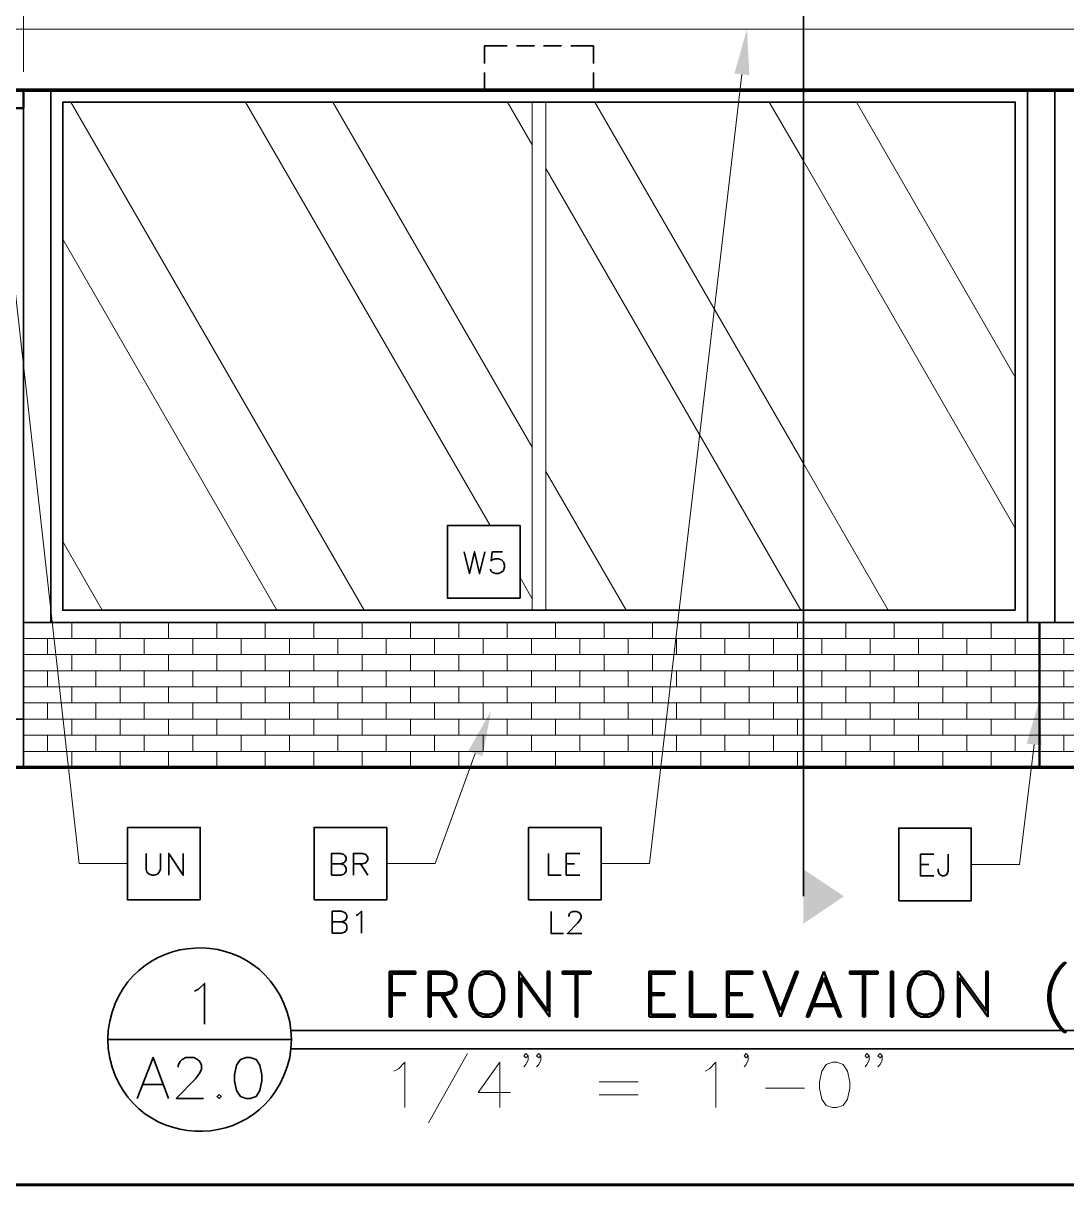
# Model space of a CAD drawing. Header units: inches. Extents: x 5 to 516, y -193 to 129.
# Drawn here: x 38.1 to 52.47, y -71.03 to -55.03 of the extents above; entities that cross this region are included whole.
import ezdxf

# ---------------------------------------------------------------- set-up
doc = ezdxf.new("R2010")
doc.units = ezdxf.units.IN
doc.header["$MEASUREMENT"] = 0
doc.layers.add('PDF4_Geometry', color=7, linetype='Continuous')
doc.layers.add('PDF4_Solid Fills', color=7, linetype='Continuous')

msp = doc.modelspace()

# ---------------------------------------------------------------- linework, layer by layer
at = {"layer": 'PDF4_Geometry', "lineweight": 35}
for points in [[(48.8454203, -67.0596511), (48.8454203, -44.7463152), (48.9454203, -44.7396488), (49.0454203, -44.7229828)], [(44.7654164, -55.346312), (44.452083, -55.346312), (44.452083, -55.586312)], [(45.1420847, -55.346312), (44.8920847, -55.346312)], [(45.5154165, -55.346312), (45.2654164, -55.346312)], [(45.9520824, -55.5863158), (45.9520824, -55.3463158), (45.6420823, -55.3463158)], [(44.4520822, -55.7129841), (44.4520822, -55.9529841), (44.7654156, -55.9529841)], [(45.9520824, -55.9529811), (45.9520824, -55.7129811)], [(65.7654181, -63.286315), (38.0987492, -63.286315), (38.0987492, -55.9529811), (38.0987492, -65.2863152)], [(38.4754175, -63.286315), (38.4754175, -55.9529811)], [(44.8920847, -55.9529811), (45.1420847, -55.9529811)], [(45.2654164, -55.9529811), (45.5154165, -55.9529811)], [(45.6420848, -55.9529811), (45.9520848, -55.9529811)], [(51.9320836, -63.286315), (51.9320836, -55.9529811)], [(52.308752, -63.286315), (52.308752, -55.9529811)], [(51.765417, -63.1196483), (51.765417, -56.1196478), (38.6420825, -56.1196478)], [(38.6420842, -56.1196478), (38.6420842, -63.1196483), (51.7654186, -63.1196483)], [(44.1720868, -62.3129805), (44.2454202, -62.6129806), (44.3154202, -62.3129805), (44.3854202, -62.6129806), (44.4587535, -62.3129805)], [(44.7020823, -62.3129805), (44.5587489, -62.3129805), (44.5454156, -62.4396472), (44.5587489, -62.4263139), (44.6020822, -62.4129805), (44.6454156, -62.4129805), (44.6854156, -62.4263139), (44.7154156, -62.4529805), (44.7287489, -62.4963139), (44.7287489, -62.5263139), (44.7154156, -62.5696472), (44.6854156, -62.5963139), (44.6454156, -62.6129806), (44.6020822, -62.6129806), (44.5587489, -62.5963139), (44.5454156, -62.5829806), (44.5287489, -62.5529806)], [(32.2654154, -64.6196485), (38.0987492, -64.6196485)], [(39.7887518, -66.4696513), (39.7887518, -66.686318), (39.8020851, -66.726318), (39.8320851, -66.756318), (39.8720851, -66.7696514), (39.9020851, -66.7696514), (39.9454185, -66.756318), (39.9720851, -66.726318), (39.9887518, -66.686318), (39.9887518, -66.4696513)], [(40.102086, -66.7696527), (40.102086, -66.4696527), (40.302086, -66.7696527), (40.302086, -66.4696527)], [(42.3454197, -66.7696527), (42.3454197, -66.4696527), (42.4720864, -66.4696527), (42.5154198, -66.482986), (42.5287531, -66.4963194), (42.5454198, -66.5263194), (42.5454198, -66.5563194), (42.5287531, -66.582986), (42.5154198, -66.5963194), (42.4720864, -66.612986), (42.3454197, -66.612986)], [(42.6454211, -66.7696527), (42.6454211, -66.4696527), (42.7720878, -66.4696527), (42.8154211, -66.482986), (42.8287545, -66.4963194), (42.8454211, -66.5263194), (42.8454211, -66.5563194), (42.8287545, -66.582986), (42.8154211, -66.5963194), (42.7720878, -66.612986), (42.6454211, -66.612986)], [(45.335417, -66.4696513), (45.335417, -66.7696514), (45.5087503, -66.7696514)], [(45.7654173, -66.7696527), (45.5787506, -66.7696527), (45.5787506, -66.4696527), (45.7654173, -66.4696527)], [(50.6420825, -66.7796489), (50.4587491, -66.7796489), (50.4587491, -66.4796489), (50.6420825, -66.4796489)], [(50.8420838, -66.4796475), (50.8420838, -66.7063142), (50.8287505, -66.7496476), (50.8154172, -66.7629809), (50.7854172, -66.7796476), (50.7587505, -66.7796476), (50.7287505, -66.7629809), (50.7154172, -66.7496476), (50.7020838, -66.7063142), (50.7020838, -66.6796475)], [(42.4720813, -66.6129822), (42.5154146, -66.6263156), (42.5287479, -66.6396489), (42.5454146, -66.6696489), (42.5454146, -66.7129822), (42.5287479, -66.7396489), (42.5154146, -66.7563156), (42.4720813, -66.7696489), (42.3454146, -66.7696489)], [(42.7454171, -66.6129822), (42.8454171, -66.7696489)], [(45.5787506, -66.6129822), (45.692084, -66.6129822)], [(50.4587491, -66.6196486), (50.5720825, -66.6196486)], [(42.3554159, -67.5663175), (42.3554159, -67.2663175), (42.4820826, -67.2663175), (42.525416, -67.2829842), (42.5420826, -67.2963175), (42.555416, -67.3229842), (42.555416, -67.3529842), (42.5420826, -67.3829842), (42.525416, -67.3963175), (42.4820826, -67.4096509), (42.3554159, -67.4096509)], [(42.6820829, -67.3229839), (42.7120829, -67.3096506), (42.7554162, -67.2663172), (42.7554162, -67.5663173)], [(45.368749, -67.2696528), (45.368749, -67.5696528), (45.538749, -67.5696528)], [(45.6120826, -67.3396465), (45.6120826, -67.3263132), (45.6254159, -67.2963132), (45.6387493, -67.2829798), (45.6687493, -67.2696465), (45.7254159, -67.2696465), (45.7520826, -67.2829798), (45.7687493, -67.2963132), (45.7820826, -67.3263132), (45.7820826, -67.3529799), (45.7687493, -67.3829799), (45.7387493, -67.4263132), (45.5954159, -67.5696465), (45.7954159, -67.5696465)], [(42.4820842, -67.4096471), (42.5254176, -67.4229804), (42.5420843, -67.4396471), (42.5554176, -67.4663137), (42.5554176, -67.5096471), (42.5420843, -67.5396471), (42.5254176, -67.5529804), (42.4820842, -67.5663137), (42.3554176, -67.5663137)], [(40.4587483, -68.366319), (40.5120816, -68.3396523), (40.595415, -68.2596523), (40.595415, -68.8229857)], [(41.7687484, -69.2796524), (41.7854151, -69.156319), (41.7920817, -69.0329857), (41.7854151, -68.9096523), (41.7687484, -68.786319)], [(39.2687483, -68.9096523), (39.2620815, -69.0329857), (39.2687483, -69.156319)], [(41.7854154, -68.9096472), (56.7287505, -68.9096472)], [(41.7920817, -69.0329857), (39.2620815, -69.0329857)], [(39.6687499, -69.8429833), (39.8854166, -69.2796499), (40.0987499, -69.8429833)], [(40.2320841, -69.4129838), (40.2320841, -69.3863171), (40.2587507, -69.3329838), (40.2854174, -69.3063171), (40.3387507, -69.2796505), (40.4454174, -69.2796505), (40.4987508, -69.3063171), (40.5287508, -69.3329838), (40.5554174, -69.3863171), (40.5554174, -69.4396505), (40.5287508, -69.4929838), (40.4720841, -69.5729838), (40.2054174, -69.8429838), (40.5820841, -69.8429838)], [(41.7854154, -69.1596472), (56.7287505, -69.1596472)], [(39.7487534, -69.6529808), (40.0187534, -69.6529808)]]:
    msp.add_lwpolyline(points, dxfattribs=at)
at = {"layer": 'PDF4_Geometry', "lineweight": 15}
for points in [[(38.0987492, -55.7029811), (38.0987492, -52.5296476)], [(75.4320855, -55.1163179), (29.0987485, -55.1163179)], [(47.9987541, -55.7396497), (46.7254206, -66.6096507), (46.058754, -66.6096507)], [(38.0987492, -64.6196485), (65.7654181, -64.6196485), (65.7654181, -55.9529811)], [(45.1087528, -63.1196483), (45.1087528, -56.1196478)], [(45.2987552, -63.1196483), (45.2987552, -56.1196478)], [(37.7687524, -56.8229831), (38.8687525, -66.6096507), (39.5354192, -66.6096507)], [(38.7654159, -63.5063129), (38.7654159, -63.2863129)], [(39.4320826, -63.5063129), (39.4320826, -63.2863129)], [(40.0987494, -63.5063129), (40.0987494, -63.2863129)], [(40.7654161, -63.5063129), (40.7654161, -63.2863129)], [(41.4320828, -63.5063129), (41.4320828, -63.2863129)], [(42.0987495, -63.5063129), (42.0987495, -63.2863129)], [(42.7654162, -63.5063129), (42.7654162, -63.2863129)], [(43.432083, -63.5063129), (43.432083, -63.2863129)], [(44.0987497, -63.5063129), (44.0987497, -63.2863129)], [(44.7654164, -63.5063129), (44.7654164, -63.2863129)], [(45.4320831, -63.5063129), (45.4320831, -63.2863129)], [(46.0987498, -63.5063129), (46.0987498, -63.2863129)], [(46.7654166, -63.5063129), (46.7654166, -63.2863129)], [(47.4320833, -63.5063129), (47.4320833, -63.2863129)], [(48.09875, -63.5063129), (48.09875, -63.2863129)], [(48.7654167, -63.5063129), (48.7654167, -63.2863129)], [(49.4320834, -63.5063129), (49.4320834, -63.2863129)], [(50.0987502, -63.5063129), (50.0987502, -63.2863129)], [(50.7654169, -63.5063129), (50.7654169, -63.2863129)], [(51.4320836, -63.5063129), (51.4320836, -63.2863129)], [(52.0987503, -63.5063129), (52.0987503, -63.2863129)], [(38.0987492, -63.5063129), (65.7654181, -63.5063129)], [(38.4320826, -63.7296473), (38.4320826, -63.506314)], [(39.0987493, -63.7296473), (39.0987493, -63.506314)], [(39.765416, -63.7296473), (39.765416, -63.506314)], [(40.4320827, -63.7296473), (40.4320827, -63.506314)], [(41.0987494, -63.7296473), (41.0987494, -63.506314)], [(41.7654162, -63.7296473), (41.7654162, -63.506314)], [(42.4320829, -63.7296473), (42.4320829, -63.506314)], [(43.0987496, -63.7296473), (43.0987496, -63.506314)], [(43.7654163, -63.7296473), (43.7654163, -63.506314)], [(44.432083, -63.7296473), (44.432083, -63.506314)], [(45.0987498, -63.7296473), (45.0987498, -63.506314)], [(45.7654165, -63.7296473), (45.7654165, -63.506314)], [(46.4320832, -63.7296473), (46.4320832, -63.506314)], [(47.0987499, -63.7296473), (47.0987499, -63.506314)], [(47.7654166, -63.7296473), (47.7654166, -63.506314)], [(48.4320834, -63.7296473), (48.4320834, -63.506314)], [(49.0987501, -63.7296473), (49.0987501, -63.506314)], [(49.7654168, -63.7296473), (49.7654168, -63.506314)], [(50.4320835, -63.7296473), (50.4320835, -63.506314)], [(51.0987502, -63.7296473), (51.0987502, -63.506314)], [(51.765417, -63.7296473), (51.765417, -63.506314)], [(52.4320837, -63.7296473), (52.4320837, -63.506314)], [(38.0987492, -63.7296473), (65.7654181, -63.7296473)], [(38.7654159, -63.9529817), (38.7654159, -63.7296484)], [(39.4320826, -63.9529817), (39.4320826, -63.7296484)], [(40.0987494, -63.9529817), (40.0987494, -63.7296484)], [(40.7654161, -63.9529817), (40.7654161, -63.7296484)], [(41.4320828, -63.9529817), (41.4320828, -63.7296484)], [(42.0987495, -63.9529817), (42.0987495, -63.7296484)], [(42.7654162, -63.9529817), (42.7654162, -63.7296484)], [(43.432083, -63.9529817), (43.432083, -63.7296484)], [(44.0987497, -63.9529817), (44.0987497, -63.7296484)], [(44.7654164, -63.9529817), (44.7654164, -63.7296484)], [(45.4320831, -63.9529817), (45.4320831, -63.7296484)], [(46.0987498, -63.9529817), (46.0987498, -63.7296484)], [(46.7654166, -63.9529817), (46.7654166, -63.7296484)], [(47.4320833, -63.9529817), (47.4320833, -63.7296484)], [(48.09875, -63.9529817), (48.09875, -63.7296484)], [(48.7654167, -63.9529817), (48.7654167, -63.7296484)], [(49.4320834, -63.9529817), (49.4320834, -63.7296484)], [(50.0987502, -63.9529817), (50.0987502, -63.7296484)], [(50.7654169, -63.9529817), (50.7654169, -63.7296484)], [(51.4320836, -63.9529817), (51.4320836, -63.7296484)], [(52.0987503, -63.9529817), (52.0987503, -63.7296484)], [(38.0987492, -63.9529817), (65.7654181, -63.9529817)], [(38.4320826, -64.1729796), (38.4320826, -63.9529796)], [(39.0987493, -64.1729796), (39.0987493, -63.9529796)], [(39.765416, -64.1729796), (39.765416, -63.9529796)], [(40.4320827, -64.1729796), (40.4320827, -63.9529796)], [(41.0987494, -64.1729796), (41.0987494, -63.9529796)], [(41.7654162, -64.1729796), (41.7654162, -63.9529796)], [(42.4320829, -64.1729796), (42.4320829, -63.9529796)], [(43.0987496, -64.1729796), (43.0987496, -63.9529796)], [(43.7654163, -64.1729796), (43.7654163, -63.9529796)], [(44.432083, -64.1729796), (44.432083, -63.9529796)], [(45.0987498, -64.1729796), (45.0987498, -63.9529796)], [(45.7654165, -64.1729796), (45.7654165, -63.9529796)], [(46.4320832, -64.1729796), (46.4320832, -63.9529796)], [(47.0987499, -64.1729796), (47.0987499, -63.9529796)], [(47.7654166, -64.1729796), (47.7654166, -63.9529796)], [(48.4320834, -64.1729796), (48.4320834, -63.9529796)], [(49.0987501, -64.1729796), (49.0987501, -63.9529796)], [(49.7654168, -64.1729796), (49.7654168, -63.9529796)], [(50.4320835, -64.1729796), (50.4320835, -63.9529796)], [(51.0987502, -64.1729796), (51.0987502, -63.9529796)], [(51.765417, -64.1729796), (51.765417, -63.9529796)], [(52.4320837, -64.1729796), (52.4320837, -63.9529796)], [(38.0987492, -64.1729796), (65.7654181, -64.1729796)], [(38.7654159, -64.396314), (38.7654159, -64.1729807)], [(39.4320826, -64.396314), (39.4320826, -64.1729807)], [(40.0987494, -64.396314), (40.0987494, -64.1729807)], [(40.7654161, -64.396314), (40.7654161, -64.1729807)], [(41.4320828, -64.396314), (41.4320828, -64.1729807)], [(42.0987495, -64.396314), (42.0987495, -64.1729807)], [(42.7654162, -64.396314), (42.7654162, -64.1729807)], [(43.432083, -64.396314), (43.432083, -64.1729807)], [(44.0987497, -64.396314), (44.0987497, -64.1729807)], [(44.7654164, -64.396314), (44.7654164, -64.1729807)], [(45.4320831, -64.396314), (45.4320831, -64.1729807)], [(46.0987498, -64.396314), (46.0987498, -64.1729807)], [(46.7654166, -64.396314), (46.7654166, -64.1729807)], [(47.4320833, -64.396314), (47.4320833, -64.1729807)], [(48.09875, -64.396314), (48.09875, -64.1729807)], [(48.7654167, -64.396314), (48.7654167, -64.1729807)], [(49.4320834, -64.396314), (49.4320834, -64.1729807)], [(50.0987502, -64.396314), (50.0987502, -64.1729807)], [(50.7654169, -64.396314), (50.7654169, -64.1729807)], [(51.4320836, -64.396314), (51.4320836, -64.1729807)], [(52.0987503, -64.396314), (52.0987503, -64.1729807)], [(38.0987492, -64.396314), (65.7654181, -64.396314)], [(38.4320826, -64.6196485), (38.4320826, -64.3963151)], [(39.0987493, -64.6196485), (39.0987493, -64.3963151)], [(39.765416, -64.6196485), (39.765416, -64.3963151)], [(40.4320827, -64.6196485), (40.4320827, -64.3963151)], [(41.0987494, -64.6196485), (41.0987494, -64.3963151)], [(41.7654162, -64.6196485), (41.7654162, -64.3963151)], [(42.4320829, -64.6196485), (42.4320829, -64.3963151)], [(43.0987496, -64.6196485), (43.0987496, -64.3963151)], [(43.7654163, -64.6196485), (43.7654163, -64.3963151)], [(44.432083, -64.6196485), (44.432083, -64.3963151)], [(45.0987498, -64.6196485), (45.0987498, -64.3963151)], [(45.7654165, -64.6196485), (45.7654165, -64.3963151)], [(46.4320832, -64.6196485), (46.4320832, -64.3963151)], [(47.0987499, -64.6196485), (47.0987499, -64.3963151)], [(47.7654166, -64.6196485), (47.7654166, -64.3963151)], [(48.4320834, -64.6196485), (48.4320834, -64.3963151)], [(49.0987501, -64.6196485), (49.0987501, -64.3963151)], [(49.7654168, -64.6196485), (49.7654168, -64.3963151)], [(50.4320835, -64.6196485), (50.4320835, -64.3963151)], [(51.0987502, -64.6196485), (51.0987502, -64.3963151)], [(51.765417, -64.6196485), (51.765417, -64.3963151)], [(52.4320837, -64.6196485), (52.4320837, -64.3963151)], [(38.7654159, -64.8396463), (38.7654159, -64.6196463)], [(39.4320826, -64.8396463), (39.4320826, -64.6196463)], [(40.0987494, -64.8396463), (40.0987494, -64.6196463)], [(40.7654161, -64.8396463), (40.7654161, -64.6196463)], [(41.4320828, -64.8396463), (41.4320828, -64.6196463)], [(42.0987495, -64.8396463), (42.0987495, -64.6196463)], [(42.7654162, -64.8396463), (42.7654162, -64.6196463)], [(43.432083, -64.8396463), (43.432083, -64.6196463)], [(44.0987497, -64.8396463), (44.0987497, -64.6196463)], [(44.7654164, -64.8396463), (44.7654164, -64.6196463)], [(45.4320831, -64.8396463), (45.4320831, -64.6196463)], [(46.0987498, -64.8396463), (46.0987498, -64.6196463)], [(46.7654166, -64.8396463), (46.7654166, -64.6196463)], [(47.4320833, -64.8396463), (47.4320833, -64.6196463)], [(48.09875, -64.8396463), (48.09875, -64.6196463)], [(48.7654167, -64.8396463), (48.7654167, -64.6196463)], [(49.4320834, -64.8396463), (49.4320834, -64.6196463)], [(50.0987502, -64.8396463), (50.0987502, -64.6196463)], [(50.7654169, -64.8396463), (50.7654169, -64.6196463)], [(51.4320836, -64.8396463), (51.4320836, -64.6196463)], [(52.0987503, -64.8396463), (52.0987503, -64.6196463)], [(38.0987492, -64.8396463), (65.7654181, -64.8396463)], [(38.4320826, -65.0629808), (38.4320826, -64.8396474)], [(39.0987493, -65.0629808), (39.0987493, -64.8396474)], [(39.765416, -65.0629808), (39.765416, -64.8396474)], [(40.4320827, -65.0629808), (40.4320827, -64.8396474)], [(41.0987494, -65.0629808), (41.0987494, -64.8396474)], [(41.7654162, -65.0629808), (41.7654162, -64.8396474)], [(42.4320829, -65.0629808), (42.4320829, -64.8396474)], [(43.0987496, -65.0629808), (43.0987496, -64.8396474)], [(43.7654163, -65.0629808), (43.7654163, -64.8396474)], [(44.432083, -65.0629808), (44.432083, -64.8396474)], [(45.0987498, -65.0629808), (45.0987498, -64.8396474)], [(45.7654165, -65.0629808), (45.7654165, -64.8396474)], [(46.4320832, -65.0629808), (46.4320832, -64.8396474)], [(47.0987499, -65.0629808), (47.0987499, -64.8396474)], [(47.7654166, -65.0629808), (47.7654166, -64.8396474)], [(48.4320834, -65.0629808), (48.4320834, -64.8396474)], [(49.0987501, -65.0629808), (49.0987501, -64.8396474)], [(49.7654168, -65.0629808), (49.7654168, -64.8396474)], [(50.4320835, -65.0629808), (50.4320835, -64.8396474)], [(51.0987502, -65.0629808), (51.0987502, -64.8396474)], [(51.765417, -65.0629808), (51.765417, -64.8396474)], [(52.4320837, -65.0629808), (52.4320837, -64.8396474)], [(38.0987492, -65.0629808), (65.7654181, -65.0629808)], [(38.7654159, -65.2863152), (38.7654159, -65.0629818)], [(39.4320826, -65.2863152), (39.4320826, -65.0629818)], [(40.0987494, -65.2863152), (40.0987494, -65.0629818)], [(40.7654161, -65.2863152), (40.7654161, -65.0629818)], [(41.4320828, -65.2863152), (41.4320828, -65.0629818)], [(42.0987495, -65.2863152), (42.0987495, -65.0629818)], [(42.7654162, -65.2863152), (42.7654162, -65.0629818)], [(44.3254207, -65.0929829), (43.7720873, -66.6096497), (43.1054207, -66.6096497)], [(43.432083, -65.2863152), (43.432083, -65.0629818)], [(44.0987497, -65.2863152), (44.0987497, -65.0629818)], [(44.7654164, -65.2863152), (44.7654164, -65.0629818)], [(45.4320831, -65.2863152), (45.4320831, -65.0629818)], [(46.0987498, -65.2863152), (46.0987498, -65.0629818)], [(46.7654166, -65.2863152), (46.7654166, -65.0629818)], [(47.4320833, -65.2863152), (47.4320833, -65.0629818)], [(48.09875, -65.2863152), (48.09875, -65.0629818)], [(48.7654167, -65.2863152), (48.7654167, -65.0629818)], [(49.4320834, -65.2863152), (49.4320834, -65.0629818)], [(50.0987502, -65.2863152), (50.0987502, -65.0629818)], [(50.7654169, -65.2863152), (50.7654169, -65.0629818)], [(52.02542, -64.9696512), (51.82542, -66.6196514), (51.1587532, -66.6196514)], [(51.4320836, -65.2863152), (51.4320836, -65.0629818)], [(52.0987503, -65.2863152), (52.0987503, -65.0629818)], [(38.0987492, -65.2863152), (65.7654181, -65.2863152)], [(38.4320826, -65.2863152), (38.4320826, -65.2829819)], [(39.0987493, -65.2863152), (39.0987493, -65.2829819)], [(39.765416, -65.2863152), (39.765416, -65.2829819)], [(40.4320827, -65.2863152), (40.4320827, -65.2829819)], [(41.0987494, -65.2863152), (41.0987494, -65.2829819)], [(41.7654162, -65.2863152), (41.7654162, -65.2829819)], [(42.4320829, -65.2863152), (42.4320829, -65.2829819)], [(43.0987496, -65.2863152), (43.0987496, -65.2829819)], [(43.7654163, -65.2863152), (43.7654163, -65.2829819)], [(44.432083, -65.2863152), (44.432083, -65.2829819)], [(45.0987498, -65.2863152), (45.0987498, -65.2829819)], [(45.7654165, -65.2863152), (45.7654165, -65.2829819)], [(46.4320832, -65.2863152), (46.4320832, -65.2829819)], [(47.0987499, -65.2863152), (47.0987499, -65.2829819)], [(47.7654166, -65.2863152), (47.7654166, -65.2829819)], [(48.4320834, -65.2863152), (48.4320834, -65.2829819)], [(49.0987501, -65.2863152), (49.0987501, -65.2829819)], [(49.7654168, -65.2863152), (49.7654168, -65.2829819)], [(50.4320835, -65.2863152), (50.4320835, -65.2829819)], [(51.0987502, -65.2863152), (51.0987502, -65.2829819)], [(51.765417, -65.2863152), (51.765417, -65.2829819)], [(52.4320837, -65.2863152), (52.4320837, -65.2829819)], [(44.2187516, -69.2263179), (43.6820849, -70.1796514)], [(45.052085, -69.2563133), (45.022085, -69.2863133), (44.992085, -69.2563133), (45.022085, -69.2263133), (45.052085, -69.2563133), (45.052085, -69.3163133), (45.022085, -69.3763133), (44.992085, -69.4063133)], [(45.2287547, -69.2563133), (45.1987547, -69.2863133), (45.1687547, -69.2563133), (45.1987547, -69.2263133), (45.2287547, -69.2563133), (45.2287547, -69.3163133), (45.1987547, -69.3763133), (45.1687547, -69.4063133)], [(48.0854172, -69.2563133), (48.0554172, -69.2863133), (48.0287505, -69.2563133), (48.0554172, -69.2263133), (48.0854172, -69.2563133), (48.0854172, -69.3163133), (48.0554172, -69.3763133), (48.0287505, -69.4063133)], [(49.752084, -69.2563133), (49.722084, -69.2863133), (49.6954173, -69.2563133), (49.722084, -69.2263133), (49.752084, -69.2563133), (49.752084, -69.3163133), (49.722084, -69.3763133), (49.6954173, -69.4063133)], [(49.9320835, -69.2563133), (49.9020835, -69.2863133), (49.8720835, -69.2563133), (49.9020835, -69.2263133), (49.9320835, -69.2563133), (49.9320835, -69.3163133), (49.9020835, -69.3763133), (49.8720835, -69.4063133)], [(43.2054187, -69.466315), (43.2654187, -69.436315), (43.3554187, -69.346315), (43.3554187, -69.9696484)], [(44.6654205, -69.9696465), (44.6654205, -69.3463131), (44.3654204, -69.7629798), (44.8120871, -69.7629798)], [(47.4920876, -69.466315), (47.5520876, -69.436315), (47.6387543, -69.346315), (47.6387543, -69.9696484)], [(46.0320859, -69.6129825), (46.5687526, -69.6129825)], [(48.325421, -69.7029822), (48.8620877, -69.7029822)], [(46.0320859, -69.7929819), (46.5687526, -69.7929819)]]:
    msp.add_lwpolyline(points, dxfattribs=at)
at = {"layer": 'PDF4_Geometry', "lineweight": 50}
for points in [[(29.0987485, -55.9529811), (29.0987485, -56.2029811), (38.0987492, -56.2029811), (38.0987492, -55.9529811), (75.4320855, -55.9529811), (29.0987485, -55.9529811), (29.0987485, -55.1196477)], [(52.0987503, -63.286315), (52.0987503, -65.2863152)], [(52.4020837, -68.0363179), (52.4620837, -67.9763178), (52.4320837, -67.9763178), (52.3720837, -68.0363179)], [(43.5020832, -68.0963151), (43.5020832, -68.1263151), (43.1754166, -68.1263151), (43.1754166, -68.7196485), (43.1454165, -68.7196485)], [(43.5020879, -68.096313), (43.1454212, -68.096313), (43.1454212, -68.7196464)], [(43.712083, -68.4229797), (43.9187497, -68.4229797), (44.0087497, -68.3929797), (44.0387497, -68.3629797), (44.0687497, -68.3029797), (44.0687497, -68.216313), (44.0387497, -68.156313), (44.0087497, -68.126313), (43.9187497, -68.096313), (43.682083, -68.096313), (43.682083, -68.7196464)], [(43.7120852, -68.3929818), (43.9187518, -68.3929818), (44.0087518, -68.3629818), (44.0387519, -68.3029818), (44.0387519, -68.2163152), (44.0087518, -68.1563151), (43.9187518, -68.1263151), (43.7120852, -68.1263151), (43.7120852, -68.7196485), (43.6820852, -68.7196485)], [(44.4254167, -68.7196464), (44.5454167, -68.7196464), (44.6054167, -68.6896464), (44.6654167, -68.6329797), (44.6954167, -68.5729797), (44.7220833, -68.4829797), (44.7220833, -68.3329797), (44.6954167, -68.2429797), (44.6654167, -68.186313), (44.6054167, -68.126313), (44.5454167, -68.096313), (44.4254167, -68.096313), (44.3654166, -68.126313), (44.3054166, -68.186313)], [(45.3487498, -68.7196464), (45.3487498, -68.096313), (45.3187498, -68.096313), (45.3187498, -68.6329797), (44.9320831, -68.096313), (44.9320831, -68.7196464)], [(45.7354143, -68.1263151), (45.7354143, -68.7196485), (45.7054143, -68.7196485)], [(45.7054189, -68.1263151), (45.7054189, -68.7196485)], [(47.0754185, -68.096313), (46.7187518, -68.096313), (46.7187518, -68.7196464)], [(47.0754207, -68.0963151), (47.0754207, -68.1263151), (46.748754, -68.1263151), (46.748754, -68.6896485)], [(48.1454191, -68.096313), (47.7887524, -68.096313), (47.7887524, -68.7196464)], [(48.1454145, -68.0963151), (48.1454145, -68.1263151), (47.8187478, -68.1263151), (47.8187478, -68.6896485)], [(48.5320861, -68.7196515), (48.2954194, -68.0963181), (48.3254194, -68.0963181), (48.5320861, -68.6329848)], [(48.5320831, -68.7196464), (48.7720831, -68.096313), (48.7420831, -68.096313), (48.5320831, -68.6329797)], [(49.1287523, -68.096313), (48.8887522, -68.7196464)], [(49.1287523, -68.0963195), (49.3654189, -68.7196529), (49.3354189, -68.7196529), (49.1287523, -68.1863195), (48.9187522, -68.7196529), (48.8887522, -68.7196529)], [(49.6954163, -68.1263151), (49.6954163, -68.7196485), (49.6654163, -68.7196485)], [(49.6654209, -68.1263151), (49.6654209, -68.7196485)], [(50.6454188, -68.126313), (50.5854188, -68.096313), (50.4687521, -68.096313), (50.4087521, -68.126313), (50.3487521, -68.186313)], [(51.3887486, -68.7196464), (51.3887486, -68.096313), (51.362082, -68.096313), (51.362082, -68.6329797), (50.9720819, -68.096313), (50.9720819, -68.7196464)], [(45.348752, -68.7196529), (44.9620853, -68.1863195), (44.9620853, -68.7196529), (44.9320853, -68.7196529)], [(51.3887508, -68.7196529), (51.0020841, -68.1863195), (51.0020841, -68.7196529), (50.9720841, -68.7196529)], [(43.1754166, -68.3929845), (43.3554166, -68.3929845), (43.3554166, -68.4229845), (43.1754166, -68.4229845)], [(43.8620825, -68.4229799), (44.0387491, -68.7196466), (44.0687491, -68.7196466), (43.8887491, -68.4229799)], [(46.748754, -68.3929845), (46.9254206, -68.3929845), (46.9254206, -68.4229845), (46.748754, -68.4229845)], [(47.8187478, -68.3929845), (47.9987478, -68.3929845), (47.9987478, -68.4229845), (47.8187478, -68.4229845)], [(48.9487528, -68.572984), (49.3054195, -68.572984)], [(48.978755, -68.5429818), (49.278755, -68.5429818)], [(46.748754, -68.6896493), (47.0754207, -68.6896493), (47.0754207, -68.7196493), (46.718754, -68.7196493)], [(47.8187478, -68.6896493), (48.1454145, -68.6896493), (48.1454145, -68.7196493), (47.7887478, -68.7196493)], [(50.4687521, -68.7196464), (50.5854188, -68.7196464), (50.6454188, -68.6896464)], [(52.4320837, -68.9296513), (52.4620837, -68.9296513), (52.4020837, -68.8696513)]]:
    msp.add_lwpolyline(points, dxfattribs=at)
at = {"layer": 'PDF4_Geometry', "lineweight": 70}
msp.add_lwpolyline([(29.0987485, -55.9529811), (75.4320855, -55.9529811)], close=True, dxfattribs=at)
at = {"layer": 'PDF4_Geometry', "color": 253, "lineweight": 15, "true_color": 0xb3b3b3}
for points in [[(42.7954184, -63.1196483), (38.7520848, -56.1196478)], [(44.5287492, -61.9529816), (41.1587489, -56.1196478)], [(45.1087528, -60.872978), (42.3620859, -56.1196444)], [(45.1087528, -56.706311), (44.7687527, -56.1196443)], [(50.012087, -63.1196483), (48.8454203, -61.096315), (45.9720866, -56.1196478)], [(51.765417, -61.9896502), (48.8454167, -56.9296496), (48.3754167, -56.1196495)], [(51.765417, -59.9063167), (49.5787501, -56.1196495)], [(48.8087517, -63.1196483), (45.2987514, -57.0363145)], [(41.5920831, -63.1196483), (38.642083, -58.0063146)], [(46.402081, -63.1196483), (45.2987476, -61.2063149)], [(39.1854192, -63.1196483), (38.6420858, -62.1729816)], [(45.1087528, -62.9596481), (44.9420861, -62.669648)]]:
    msp.add_lwpolyline(points, dxfattribs=at)
at = {"layer": 'PDF4_Geometry', "lineweight": 35}
for points in [[(44.9420861, -62.9529817), (44.9420861, -61.9529816), (43.942086, -61.9529816), (43.942086, -62.9529817)], [(40.5354153, -67.1096457), (40.5354153, -66.1096456), (39.5354152, -66.1096456), (39.5354152, -67.1096457)], [(42.1054159, -67.1096457), (42.1054159, -66.1096456), (43.105416, -66.1096456), (43.105416, -67.1096457)], [(45.0587514, -67.1096457), (45.0587514, -66.1096456), (46.0587515, -66.1096456), (46.0587515, -67.1096457)], [(50.1587545, -67.1196487), (50.1587545, -66.1196486), (51.1587546, -66.1196486), (51.1587546, -67.1196487)], [(41.16875, -69.2796491), (41.08875, -69.3063158), (41.0354167, -69.3863158), (41.00875, -69.5196491), (41.00875, -69.5996491), (41.0354167, -69.7363158), (41.08875, -69.8163158), (41.16875, -69.8429825), (41.2220833, -69.8429825), (41.3054167, -69.8163158), (41.35875, -69.7363158), (41.3854167, -69.5996491), (41.3854167, -69.5196491), (41.35875, -69.3863158), (41.3054167, -69.3063158), (41.2220833, -69.2796491)], [(40.7954183, -69.7896454), (40.7687516, -69.816312), (40.7954183, -69.8429787), (40.8220849, -69.816312)]]:
    msp.add_lwpolyline(points, close=True, dxfattribs=at)
at = {"layer": 'PDF4_Geometry', "lineweight": 80}
msp.add_lwpolyline([(75.7254205, -65.2863152), (22.4320813, -65.2863152)], dxfattribs=at)
at = {"layer": 'PDF4_Geometry', "lineweight": 50}
for points in [[(44.4554188, -68.1263151), (44.3654188, -68.1563151), (44.3054188, -68.2429818), (44.2787521, -68.3329818), (44.2787521, -68.4829818), (44.3054188, -68.5729818), (44.3654188, -68.6596485), (44.4554188, -68.6896485), (44.5154188, -68.6896485), (44.6054188, -68.6596485), (44.6654188, -68.5729818), (44.6954188, -68.4829818), (44.6954188, -68.3329818), (44.6654188, -68.2429818), (44.6054188, -68.1563151), (44.5154188, -68.1263151)], [(45.915416, -68.126313), (45.5287493, -68.126313), (45.5287493, -68.096313), (45.915416, -68.096313)], [(47.282086, -68.7196515), (47.282086, -68.0963181), (47.312086, -68.0963181), (47.312086, -68.6896515), (47.6387527, -68.6896515), (47.6387527, -68.7196515)], [(49.8720813, -68.126313), (49.4854146, -68.126313), (49.4854146, -68.096313), (49.8720813, -68.096313)], [(50.0820854, -68.7196464), (50.0820854, -68.096313), (50.0520854, -68.096313), (50.0520854, -68.7196464)], [(50.4987543, -68.1263151), (50.4087543, -68.1563151), (50.3487543, -68.2429818), (50.3187543, -68.3329818), (50.3187543, -68.4829818), (50.3487543, -68.5729818), (50.4087543, -68.6596485), (50.4987543, -68.6896485), (50.5554209, -68.6896485), (50.6454209, -68.6596485), (50.705421, -68.5729818), (50.735421, -68.4829818), (50.735421, -68.3329818), (50.705421, -68.2429818), (50.6454209, -68.1563151), (50.5554209, -68.1263151)]]:
    msp.add_lwpolyline(points, close=True, dxfattribs=at)
at = {"layer": 'PDF4_Geometry', "lineweight": 15}
msp.add_lwpolyline([(49.2487542, -69.3463131), (49.1587542, -69.3763131), (49.0987542, -69.4663131), (49.0687542, -69.6129798), (49.0687542, -69.7029798), (49.0987542, -69.8529798), (49.1587542, -69.9396465), (49.2487542, -69.9696465), (49.3054208, -69.9696465), (49.3954208, -69.9396465), (49.4554209, -69.8529798), (49.4854209, -69.7029798), (49.4854209, -69.6129798), (49.4554209, -69.4663131), (49.3954208, -69.3763131), (49.3054208, -69.3463131)], close=True, dxfattribs=at)
at = {"layer": 'PDF4_Geometry', "lineweight": 60}
msp.add_lwpolyline([(12.8887456, -71.0329858), (139.8887557, -71.0329858)], dxfattribs=at)
at = {"layer": 'PDF4_Geometry', "lineweight": 35}
for points in [[(41.7687484, -68.786319), (41.4378595, -67.3640411), (39.4548038, -67.4619856), (39.2687483, -68.9096523)], [(39.2687483, -69.156319), (39.4519148, -70.6042636), (41.4410817, -70.7018191), (41.7687484, -69.2796524)]]:
    msp.add_open_spline(points, degree=3, dxfattribs=at)
at = {"layer": 'PDF4_Geometry', "lineweight": 50}
for points in [[(50.6454188, -68.6896464), (50.8138077, -68.568813), (50.8128077, -68.2493685), (50.6454188, -68.126313)], [(52.3720837, -68.0363179), (52.1451392, -68.3134845), (52.1733059, -68.6887623), (52.4320837, -68.9296513)], [(52.4020837, -68.0363179), (52.1960281, -68.2902068), (52.1981392, -68.6153735), (52.4020837, -68.8696513)], [(44.3054166, -68.186313), (44.2020277, -68.3519797), (44.2190833, -68.643313), (44.4254167, -68.7196464)], [(50.3487521, -68.186313), (50.236141, -68.350313), (50.2625299, -68.6437575), (50.4687521, -68.7196464)]]:
    msp.add_open_spline(points, degree=3, dxfattribs=at)
at = {"layer": 'PDF4_Solid Fills', "lineweight": 15, "transparency": 33554559}
for points in [[(47.8954215, -55.7263169), (48.0687549, -55.1163168), (48.1020882, -55.7496502)], [(52.1287525, -64.9796474), (52.0987525, -64.3496474), (51.9220858, -64.9563141)], [(44.2287546, -65.0563144), (44.5420879, -64.5063143), (44.4254213, -65.1296477)]]:
    msp.add_solid(points, dxfattribs=at)
at = {"layer": 'PDF4_Solid Fills', "lineweight": 35, "transparency": 33554559}
msp.add_solid([(49.4054179, -67.0596511), (48.8454178, -67.4363178), (48.8454178, -66.6863177)], dxfattribs=at)

doc.saveas('drawing.dxf')
